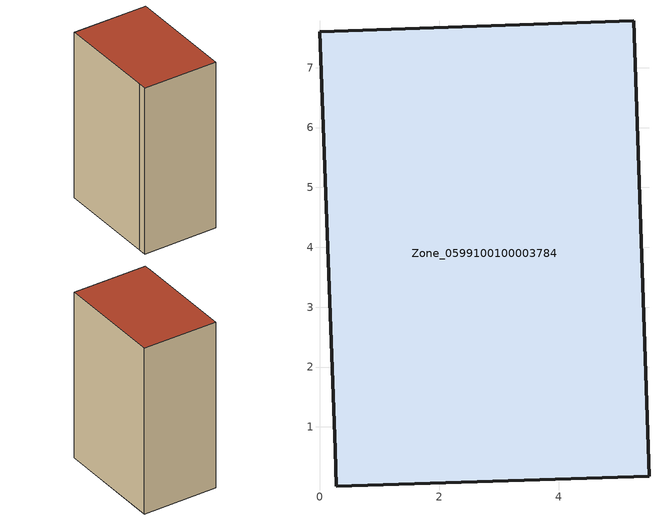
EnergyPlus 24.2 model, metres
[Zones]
Zone_0599100100003784
 floor ground (C_G): 0,7.6 5.25,7.78 5.5,0.18 0.28,0.01 0.26,0.62 z0
 wall outside (C_F): 5.25,7.78 0,7.6 0.26,0.62 0.28,0.01 5.5,0.18 5.25,7.78 z0:11.98
 roof outside (C_R): 0.26,0.62 0.28,0.01 5.5,0.18 5.25,7.78 0,7.6 z11.98
[BUILDING]
Pand.0599100100003784: North Axis=0; Terrain=City; Loads Convergence Tolerance Value=0.04; Temperature Convergence Tolerance Value=0.4; Solar Distribution=FullExterior; Maximum Number of Warmup Days=25; Minimum Number of Warmup Days=1
[Site:Location]
Rotterdam.The.Hague.AP_ZH_NLD Design_Conditions: Latitude=51.96; Longitude=4.45; Time Zone=1; Elevation=-4.5
[SITE:GROUNDTEMPERATURE:BUILDINGSURFACE]
18, 18, 18, 18, 18, 18, 18, 18, 18, 18, 18, 18
[MATERIAL] Thermal Absorptance=0.9; Solar Absorptance=0.7; Visible Absorptance=0.7
Name | Roughness | Thickness | Conductivity | Density | Specific Heat
G.TI.2006-2014 | MediumSmooth | 0.15 | 0.06 | 540 | 1210
F.TI.2006-2014 | Rough | 0.3 | 0.12 | 1920 | 840
R.TI.2006-2014 | MediumRough | 0.2 | 0.08 | 1500 | 1000
[CONSTRUCTION]
C_G: G.TI.2006-2014
C_F: F.TI.2006-2014
C_R: R.TI.2006-2014
[ZONE]
Zone_0599100100003784: Type=1; Multiplier=1; Ceiling Height=Autocalculate; Volume=Autocalculate; Floor Area=autocalculate; Part of Total Floor Area=Yes
[ZONEINFILTRATION:DESIGNFLOWRATE]
Infil_Zone_0599100100003784: Zone or ZoneList or Space or SpaceList=Zone_0599100100003784; Schedule=AlwaysOn; Design Flow Rate Calculation Method=Flow/Area; Flow Rate per Floor Area=0.0015; Constant Term Coefficient=1; Temperature Term Coefficient=0; Velocity Term Coefficient=0; Velocity Squared Term Coefficient=0
[HVACTEMPLATE:ZONE:IDEALLOADSAIRSYSTEM]
Zone_0599100100003784: Maximum Heating Supply Air Temperature=50; Minimum Cooling Supply Air Temperature=13; Maximum Heating Supply Air Humidity Ratio=0.0156; Minimum Cooling Supply Air Humidity Ratio=0.0077; Heating Limit=NoLimit; Cooling Limit=NoLimit; Dehumidification Control Type=ConstantSensibleHeatRatio; Cooling Sensible Heat Ratio=0.7; Dehumidification Setpoint=60; Humidification Control Type=None; Humidification Setpoint=30; Outdoor Air Method=None; Outdoor Air Flow Rate per Person=0.00944; Outdoor Air Flow Rate per Zone Floor Area=0; Outdoor Air Flow Rate per Zone=0; Demand Controlled Ventilation Type=None; Outdoor Air Economizer Type=NoEconomizer; Heat Recovery Type=None; Sensible Heat Recovery Effectiveness=0.7; Latent Heat Recovery Effectiveness=0.65
[ZONECONTROL:THERMOSTAT]
ThermostatControl_Zone_0599100100003784: Zone or ZoneList=Zone_0599100100003784; Control Type Schedule=DualSetpointControlType; Control 1=Thermostat_Zone_0599100100003784; Temperature Difference Between Cutout And Setpoint=0
[THERMOSTATSETPOINT:DUALSETPOINT]
Thermostat_Zone_0599100100003784: Heating Setpoint Temperature Schedule=HeatingSetpoint_Zone_0599100100003784; Cooling Setpoint Temperature Schedule=CoolingSetpoint_Zone_0599100100003784
[SCHEDULE:COMPACT]
HeatingSetpoint_Zone_0599100100003784: Through: 12/31, For: AllDays, Until: 24:00, 21
CoolingSetpoint_Zone_0599100100003784: Through: 12/31, For: AllDays, Until: 24:00, 24
DualSetpointControlType: Through: 12/31, For: AllDays, Until: 24:00, 4
AlwaysOn: Through: 12/31, For: AllDays, Until: 24:00, 1
